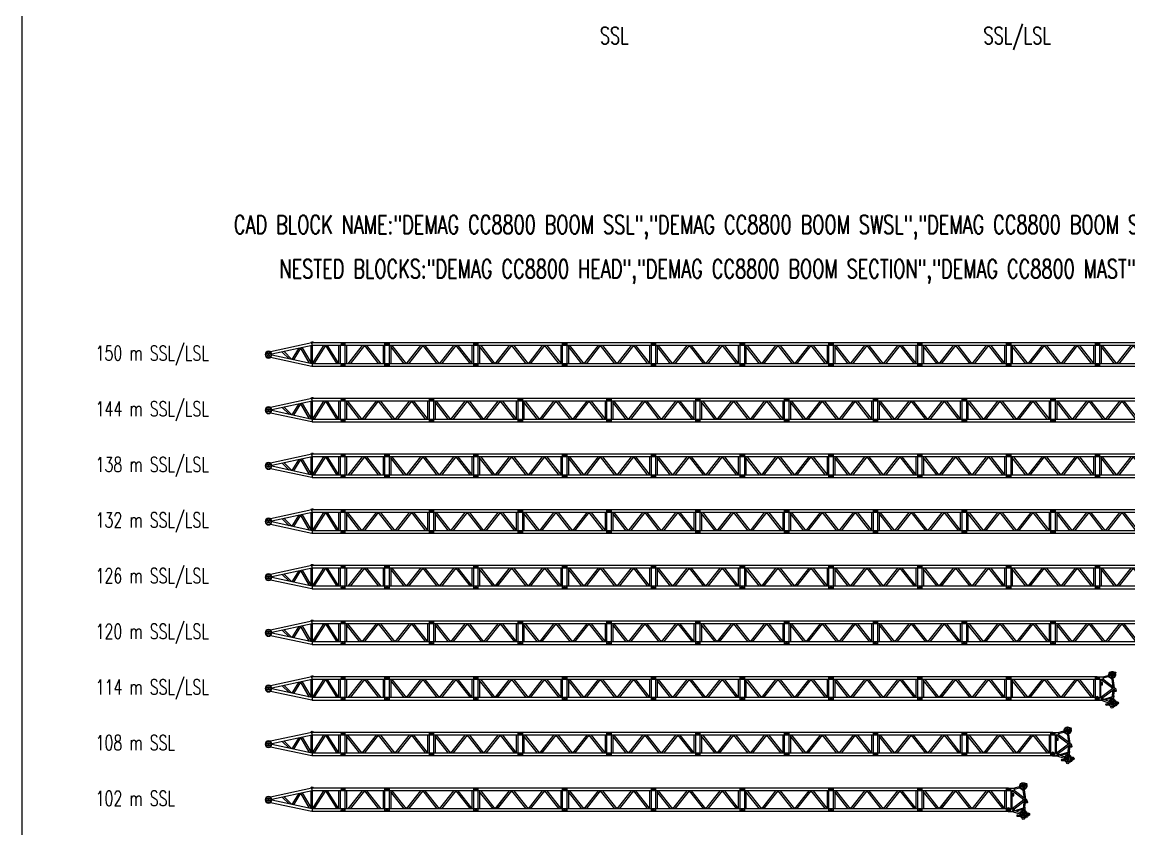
# Model space of a CAD drawing. Header units: millimetres. Extents: x 145 to 546, y 191 to 658.
# Drawn here: x 144.7 to 294.3, y 299.7 to 408.6 of the extents above; entities that cross this region are included whole.
import ezdxf
from ezdxf.enums import TextEntityAlignment as Align

# ---------------------------------------------------------------- set-up
doc = ezdxf.new("R2010")
doc.units = ezdxf.units.MM
doc.linetypes.add('HIDDEN2', pattern=[0.1875, 0.125, -0.0625])
doc.styles.add('RS', font='romans', dxfattribs={"width": 0.7})

# ---------------------------------------------------------------- blocks, each defined once
blk = doc.blocks.new('DEMAG CC8800 BOOM SECTION 6 M')
for p, q in [((-6000, 3008), (0, 3008)), ((-5693, 3008), (-5693, -183)), ((-307, 3008), (-307, -183)), ((-6000, 2641), (0, 2641)), ((-5482, 2641), (-5482, 183)), ((-5233, 183), (-3304, 2641)), ((-4930, 183), (-3000, 2641)), ((-1070, 183), (-3000, 2641)), ((-767, 183), (-2696, 2641)), ((-518, 2641), (-518, 183)), ((-6000, 183), (0, 183)), ((-6000, -183), (0, -183))]:
    blk.add_line(p, q)
for centre in [(-6000, 2824), (0, 2824), (-6000, 0), (0, 0)]:
    blk.add_circle(centre, 81.6)
for centre, start, end in [((-6000, 2824), 89.99999, 269.99999), ((0, 2824), 270.00001, 90.00001), ((-6000, 0), 90.00001, 270.00001), ((0, 0), 269.99999, 89.99999)]:
    blk.add_arc(centre, 183, start, end)
for p in [(-6000, 2824), (0, 2824), (-6000, 0), (0, 0)]:
    blk.add_point(p)
blk = doc.blocks.new('DEMAG CC8800 HEAD')
for p, q in [((-2351, 3475), (-2193, 3368)), ((-2326, 3511), (-2169, 3405)), ((-2325, 1509), (-2105, 3082)), ((-2107, 3063), (-1982, 3046)), ((-2031, 2695), (-1981, 3050)), ((-2024, 2742), (-1494, 3073)), ((-2004, 2670), (-1435, 3026)), ((-1465, 3066), (-1811, 3161)), ((-1803, 3159), (-1769, 3281)), ((-694, 2983), (-1791, 3288)), ((-1431, 3188), (-1473, 3036)), ((-776, 2843), (-1473, 3036)), ((-2275, 1528), (-754, 2678)), ((-2156, 2712), (-2001, 2690)), ((-2150, 1622), (-2001, 2690)), ((-2090, 1413), (-498, 2617)), ((57, 2983), (-776, 2983)), ((-776, 2983), (-776, 2661)), ((-498, 159), (-498, 2666)), ((57, 2666), (-325, 2666)), ((-325, 2666), (-325, 159)), ((-264, 2983), (-264, 2666)), ((-231, 2983), (-231, 2666)), ((-2449, 1445), (-2554, 1115)), ((-2352, 1482), (-2420, 1470)), ((-2316, 1150), (-2411, 1029)), ((-2227, 460), (-2338, 1328)), ((-2282, -69), (-2187, 113)), ((-2275, 1297), (-754, 147)), ((-2228, 430), (-2187, 113)), ((-2187, 113), (-2150, 115)), ((-2150, 115), (-2142, 10)), ((-2053, 516), (-2140, 1196)), ((-2090, 1413), (-498, 208)), ((-2023, 460), (-1964, 3)), ((-2000, 286), (-877, -49)), ((-1981, 135), (-1104, -126)), ((-731, 1), (-1600, -296)), ((-754, 147), (-780, -16)), ((-483, -159), (-754, 147)), ((57, 159), (-325, 159)), ((-293, 159), (14, 333)), ((-264, -159), (-264, 159)), ((-231, -159), (-231, 159)), ((71, 159), (114, 190)), ((-2627, -739), (-2558, -888)), ((-2257, -970), (-2377, -953)), ((-2240, -947), (-2257, -970)), ((-2171, -1035), (-2240, -947)), ((-1729, -68), (-1767, -135)), ((-1208, -813), (-1594, -780)), ((-1193, -650), (-1536, -620)), ((-650, -192), (-1533, -494)), ((-708, -212), (-515, -212)), ((-515, -212), (-366, -159)), ((57, -159), (-483, -159))]:
    blk.add_line(p, q)
blk.add_lwpolyline([(-717, 1938), (-717, 2229), (-498, 2229), (-498, 1938)], close=True)
for centre, radius in [((-2421, 3548), 34.8), ((-2000, 3264), 166), ((-2000, 3264), 127), ((-2072, 3268), 19.7), ((-2004, 3192), 19.7), ((-1996, 3336), 19.7), ((-1928, 3260), 19.7), ((-2259, 1413), 116), ((-597, 2083), 93), ((0, 2824), 76.9), ((-2456, 1106), 41.5), ((-2125, 442), 104), ((-2125, 442), 48.4), ((-2080, 14), 63.1), ((0, 0), 76.9), ((-2676, -538), 60.8), ((-2477, -850), 45.9), ((-2000, -543), 470), ((-2000, -543), 439), ((-2000, -543), 240), ((-2208, -21), 15.6), ((-2000, -543), 166), ((-2000, -543), 127), ((-2072, -539), 19.7), ((-2004, -616), 19.7), ((-1996, -471), 19.7), ((-1928, -547), 19.7), ((-1406, -717), 39.5), ((-1201, -732), 82), ((-1201, -732), 39.5), ((-697, -98), 54.6)]:
    blk.add_circle(centre, radius)
at = {"color": 1, "linetype": 'HIDDEN2'}
blk.add_circle((-2000, -543), 293, dxfattribs=at)
for centre, radius, start, end in [((-2421, 3548), 78.6, 356.39011, 295.52137), ((-2000, 3264), 470, 154.04002, 252.42745), ((-2000, 3264), 439, 150.63313, 251.73739), ((-2371, 3445), 36.2, 55.95574, 115.52137), ((-2000, 3264), 470, 354.10617, 137.87146), ((-2000, 3264), 439, 354.79623, 141.27835), ((-2306, 3541), 36.2, 176.39011, 235.95574), ((-2000, 3264), 240, 151.20968, 242.92191), ((-2214, 3338), 36.2, 340.86667, 55.95574), ((-2000, 3264), 190, 160.86667, 231.55459), ((-2000, 3264), 240, 3.61171, 140.7018), ((-2148, 3435), 36.2, 235.95574, 311.0448), ((-2000, 3264), 190, 14.97903, 131.0448), ((-2141, 3087), 36.2, 352.04167, 51.55459), ((-1945, 3045), 36.2, 103.97553, 172.04167), ((-2000, 3264), 190, 283.97553, 322.55809), ((-1820, 3127), 36.2, 74.49195, 142.55809), ((-1781, 3322), 36.2, 194.97903, 254.49195), ((-634, 2490), 223, 52.34664, 122.36467), ((-412, 2570), 129, 47.85128, 132.14872), ((32, 2824), 161, 278.94614, 81.05386), ((-2470, 1093), 86.9, 165.49604, 312.75219), ((-2414, 1434), 36.2, 100.17824, 162.34795), ((-1992, -514), 518, 59.4476, 92.81924), ((-634, 335), 223, 237.63533, 307.65336), ((-697, -98), 105, 281.23401, 109.02503), ((-412, 254), 129, 227.85128, 312.14872), ((40, 244), 91.8, 323.62781, 106.24932), ((32, 0), 161, 278.94614, 81.05386), ((-2676, -538), 184, 41.06691, 318.1095), ((-2659, -758), 36.4, 30.41312, 94.42279), ((-2477, -850), 89.2, 205.02888, 317.38456), ((-2000, -543), 552, 120.77377, 208.34516), ((-2000, -543), 552, 217.18346, 228.23741), ((-2002, -1076), 175, 149.54083, 30.11419)]:
    blk.add_arc(centre, radius, start, end)
for start, end in [(150.25339, 246.49337), (0.04025, 141.65809)]:
    blk.add_arc((-2000, 3264), 293, start, end, dxfattribs=at)
for p in [(-2421, 3548), (0, 2824), (-2456, 1106), (0, 0), (-2676, -538), (-2000, -543)]:
    blk.add_point(p)
blk = doc.blocks.new('DEMAG CC8800 BOOM SECTION 10.0 M')
for p, q in [((-10000, 1595), (-5914, 1595)), ((-5914, 1229), (-5914, 1595)), ((-5914, 1229), (-5837, 1587)), ((-5837, 1587), (-253, 383)), ((-10000, 1229), (-5914, 1229)), ((-9684, 1229), (-9684, -1229)), ((-9473, 1229), (-9473, -1229)), ((-7943, 1229), (-9473, -1192)), ((-7694, 1229), (-9248, -1229)), ((-7694, 1229), (-6140, -1229)), ((-7445, 1229), (-5914, -1192)), ((-5914, 1229), (-5914, -1285)), ((-5914, 1229), (-456, 52)), ((-5704, 1183), (-5704, -1183)), ((-4528, 930), (-5704, -1054)), ((-4311, 883), (-5511, -1142)), ((-4311, 883), (-3383, -683)), ((-4030, 823), (-3165, -636)), ((-2099, 406), (-3165, -636)), ((-1852, 353), (-2779, -553)), ((-10000, -1229), (-5914, -1229)), ((-5914, -1229), (-456, -52)), ((-5914, -1229), (-5837, -1587)), ((-5914, -1229), (-5914, -1595)), ((-5837, -1587), (-253, -383)), ((-10000, -1595), (-5914, -1595))]:
    blk.add_line(p, q)
for centre, radius in [((-10000, 1412), 81.6), ((0, 0), 459), ((0, 0), 377), ((0, 0), 188), ((-10000, -1412), 81.6)]:
    blk.add_circle(centre, radius)
for centre, radius, start, end in [((-10000, 1412), 183, 89.99999, 269.99999), ((-5914, 1595), 143, 351.12649, 180), ((-10000, -1412), 183, 90.00001, 270.00001)]:
    blk.add_arc(centre, radius, start, end)
for p in [(-10000, 1412), (0, 0), (-10000, -1412)]:
    blk.add_point(p)
blk = doc.blocks.new('DEMAG CC8800 BOOM SECTION 12 M')
for p, q in [((-12000, 3008), (0, 3008)), ((-11693, 3008), (-11693, -183)), ((-307, 3008), (-307, -183)), ((-12000, 2641), (0, 2641)), ((-11482, 2641), (-11482, 183)), ((-11482, 307), (-9650, 2641)), ((-11276, 183), (-9347, 2641)), ((-7417, 183), (-9347, 2641)), ((-7113, 183), (-9043, 2641)), ((-7113, 183), (-5184, 2641)), ((-6809, 183), (-4880, 2641)), ((-2950, 183), (-4880, 2641)), ((-2950, 183), (-4880, 2641)), ((-2744, 307), (-4576, 2641)), ((-2647, 183), (-4576, 2641)), ((-2647, 183), (-717, 2641)), ((-2343, 183), (-518, 2508)), ((-518, 2641), (-518, 183)), ((-12000, 183), (0, 183)), ((-12000, -183), (0, -183))]:
    blk.add_line(p, q)
for centre in [(-12000, 2824), (0, 2824), (-12000, 0), (0, 0)]:
    blk.add_circle(centre, 81.6)
for centre, start, end in [((-12000, 2824), 89.99999, 269.99999), ((0, 2824), 270.00001, 90.00001), ((-12000, 0), 90.00001, 270.00001), ((0, 0), 269.99999, 89.99999)]:
    blk.add_arc(centre, 183, start, end)
for p in [(-12000, 2824), (0, 2824), (-12000, 0), (0, 0)]:
    blk.add_point(p)
blk = doc.blocks.new('DEMAG CC8800 BOOM 102 M SSL')
at = {"extrusion": (0, 0, -1), "zscale": -1}
for name, p in [('DEMAG CC8800 BOOM SECTION 10.0 M', (0, 0)), ('DEMAG CC8800 BOOM SECTION 6 M', (-10000, -1412)), ('DEMAG CC8800 BOOM SECTION 12 M', (-16000, -1412)), ('DEMAG CC8800 BOOM SECTION 12 M', (-28000, -1412)), ('DEMAG CC8800 BOOM SECTION 12 M', (-40000, -1412)), ('DEMAG CC8800 BOOM SECTION 12 M', (-52000, -1412)), ('DEMAG CC8800 BOOM SECTION 12 M', (-64000, -1412)), ('DEMAG CC8800 BOOM SECTION 12 M', (-76000, -1412)), ('DEMAG CC8800 BOOM SECTION 12 M', (-88000, -1412)), ('DEMAG CC8800 HEAD', (-100000, -1412))]:
    blk.add_blockref(name, p, dxfattribs=at)
blk = doc.blocks.new('DEMAG CC8800 BOOM 108 M SSL')
at = {"extrusion": (0, 0, -1), "zscale": -1}
for name, p in [('DEMAG CC8800 BOOM SECTION 10.0 M', (0, 0)), ('DEMAG CC8800 BOOM SECTION 12 M', (-10000, -1412)), ('DEMAG CC8800 BOOM SECTION 12 M', (-22000, -1412)), ('DEMAG CC8800 BOOM SECTION 12 M', (-34000, -1412)), ('DEMAG CC8800 BOOM SECTION 12 M', (-46000, -1412)), ('DEMAG CC8800 BOOM SECTION 12 M', (-58000, -1412)), ('DEMAG CC8800 BOOM SECTION 12 M', (-70000, -1412)), ('DEMAG CC8800 BOOM SECTION 12 M', (-82000, -1412)), ('DEMAG CC8800 BOOM SECTION 12 M', (-94000, -1412)), ('DEMAG CC8800 HEAD', (-106000, -1412))]:
    blk.add_blockref(name, p, dxfattribs=at)
blk = doc.blocks.new('DEMAG CC8800 BOOM 114 M SSL-LSL')
at = {"extrusion": (0, 0, -1), "zscale": -1}
for name, p in [('DEMAG CC8800 BOOM SECTION 10.0 M', (0, 0)), ('DEMAG CC8800 BOOM SECTION 6 M', (-10000, -1412)), ('DEMAG CC8800 BOOM SECTION 12 M', (-16000, -1412)), ('DEMAG CC8800 BOOM SECTION 12 M', (-28000, -1412)), ('DEMAG CC8800 BOOM SECTION 12 M', (-40000, -1412)), ('DEMAG CC8800 BOOM SECTION 12 M', (-52000, -1412)), ('DEMAG CC8800 BOOM SECTION 12 M', (-64000, -1412)), ('DEMAG CC8800 BOOM SECTION 12 M', (-76000, -1412)), ('DEMAG CC8800 BOOM SECTION 12 M', (-88000, -1412)), ('DEMAG CC8800 BOOM SECTION 12 M', (-100000, -1412)), ('DEMAG CC8800 HEAD', (-112000, -1412))]:
    blk.add_blockref(name, p, dxfattribs=at)
blk = doc.blocks.new('DEMAG CC8800 BOOM 120 M SSL-LSL')
at = {"extrusion": (0, 0, -1), "zscale": -1}
for name, p in [('DEMAG CC8800 BOOM SECTION 10.0 M', (0, 0)), ('DEMAG CC8800 BOOM SECTION 12 M', (-10000, -1412)), ('DEMAG CC8800 BOOM SECTION 12 M', (-22000, -1412)), ('DEMAG CC8800 BOOM SECTION 12 M', (-34000, -1412)), ('DEMAG CC8800 BOOM SECTION 12 M', (-46000, -1412)), ('DEMAG CC8800 BOOM SECTION 12 M', (-58000, -1412)), ('DEMAG CC8800 BOOM SECTION 12 M', (-70000, -1412)), ('DEMAG CC8800 BOOM SECTION 12 M', (-82000, -1412)), ('DEMAG CC8800 BOOM SECTION 12 M', (-94000, -1412)), ('DEMAG CC8800 BOOM SECTION 12 M', (-106000, -1412)), ('DEMAG CC8800 HEAD', (-118000, -1412))]:
    blk.add_blockref(name, p, dxfattribs=at)
blk = doc.blocks.new('DEMAG CC8800 BOOM 126 M SSL-LSL')
at = {"extrusion": (0, 0, -1), "zscale": -1}
for name, p in [('DEMAG CC8800 BOOM SECTION 10.0 M', (0, 0)), ('DEMAG CC8800 BOOM SECTION 6 M', (-10000, -1412)), ('DEMAG CC8800 BOOM SECTION 12 M', (-16000, -1412)), ('DEMAG CC8800 BOOM SECTION 12 M', (-28000, -1412)), ('DEMAG CC8800 BOOM SECTION 12 M', (-40000, -1412)), ('DEMAG CC8800 BOOM SECTION 12 M', (-52000, -1412)), ('DEMAG CC8800 BOOM SECTION 12 M', (-64000, -1412)), ('DEMAG CC8800 BOOM SECTION 12 M', (-76000, -1412)), ('DEMAG CC8800 BOOM SECTION 12 M', (-88000, -1412)), ('DEMAG CC8800 BOOM SECTION 12 M', (-100000, -1412)), ('DEMAG CC8800 BOOM SECTION 12 M', (-112000, -1412)), ('DEMAG CC8800 HEAD', (-124000, -1412))]:
    blk.add_blockref(name, p, dxfattribs=at)
blk = doc.blocks.new('DEMAG CC8800 BOOM 132 M SSL-LSL')
at = {"extrusion": (0, 0, -1), "zscale": -1}
for name, p in [('DEMAG CC8800 BOOM SECTION 10.0 M', (0, 0)), ('DEMAG CC8800 BOOM SECTION 12 M', (-10000, -1412)), ('DEMAG CC8800 BOOM SECTION 12 M', (-22000, -1412)), ('DEMAG CC8800 BOOM SECTION 12 M', (-34000, -1412)), ('DEMAG CC8800 BOOM SECTION 12 M', (-46000, -1412)), ('DEMAG CC8800 BOOM SECTION 12 M', (-58000, -1412)), ('DEMAG CC8800 BOOM SECTION 12 M', (-70000, -1412)), ('DEMAG CC8800 BOOM SECTION 12 M', (-82000, -1412)), ('DEMAG CC8800 BOOM SECTION 12 M', (-94000, -1412)), ('DEMAG CC8800 BOOM SECTION 12 M', (-106000, -1412)), ('DEMAG CC8800 BOOM SECTION 12 M', (-118000, -1412)), ('DEMAG CC8800 HEAD', (-130000, -1412))]:
    blk.add_blockref(name, p, dxfattribs=at)
blk = doc.blocks.new('DEMAG CC8800 BOOM 138 M SSL-LSL')
at = {"extrusion": (0, 0, -1), "zscale": -1}
for name, p in [('DEMAG CC8800 BOOM SECTION 10.0 M', (0, 0)), ('DEMAG CC8800 BOOM SECTION 6 M', (-10000, -1412)), ('DEMAG CC8800 BOOM SECTION 12 M', (-16000, -1412)), ('DEMAG CC8800 BOOM SECTION 12 M', (-28000, -1412)), ('DEMAG CC8800 BOOM SECTION 12 M', (-40000, -1412)), ('DEMAG CC8800 BOOM SECTION 12 M', (-52000, -1412)), ('DEMAG CC8800 BOOM SECTION 12 M', (-64000, -1412)), ('DEMAG CC8800 BOOM SECTION 12 M', (-76000, -1412)), ('DEMAG CC8800 BOOM SECTION 12 M', (-88000, -1412)), ('DEMAG CC8800 BOOM SECTION 12 M', (-100000, -1412)), ('DEMAG CC8800 BOOM SECTION 12 M', (-112000, -1412)), ('DEMAG CC8800 BOOM SECTION 12 M', (-124000, -1412)), ('DEMAG CC8800 HEAD', (-136000, -1412))]:
    blk.add_blockref(name, p, dxfattribs=at)
blk = doc.blocks.new('DEMAG CC8800 BOOM 144 M SSL-LSL')
at = {"extrusion": (0, 0, -1), "zscale": -1}
for name, p in [('DEMAG CC8800 BOOM SECTION 10.0 M', (0, 0)), ('DEMAG CC8800 BOOM SECTION 12 M', (-10000, -1412)), ('DEMAG CC8800 BOOM SECTION 12 M', (-22000, -1412)), ('DEMAG CC8800 BOOM SECTION 12 M', (-34000, -1412)), ('DEMAG CC8800 BOOM SECTION 12 M', (-46000, -1412)), ('DEMAG CC8800 BOOM SECTION 12 M', (-58000, -1412)), ('DEMAG CC8800 BOOM SECTION 12 M', (-70000, -1412)), ('DEMAG CC8800 BOOM SECTION 12 M', (-82000, -1412)), ('DEMAG CC8800 BOOM SECTION 12 M', (-94000, -1412)), ('DEMAG CC8800 BOOM SECTION 12 M', (-106000, -1412)), ('DEMAG CC8800 BOOM SECTION 12 M', (-118000, -1412)), ('DEMAG CC8800 BOOM SECTION 12 M', (-130000, -1412)), ('DEMAG CC8800 HEAD', (-142000, -1412))]:
    blk.add_blockref(name, p, dxfattribs=at)
blk = doc.blocks.new('DEMAG CC8800 BOOM 150 M SSL-LSL')
at = {"extrusion": (0, 0, -1), "zscale": -1}
for name, p in [('DEMAG CC8800 BOOM SECTION 10.0 M', (0, 0)), ('DEMAG CC8800 BOOM SECTION 6 M', (-10000, -1412)), ('DEMAG CC8800 BOOM SECTION 12 M', (-16000, -1412)), ('DEMAG CC8800 BOOM SECTION 12 M', (-28000, -1412)), ('DEMAG CC8800 BOOM SECTION 12 M', (-40000, -1412)), ('DEMAG CC8800 BOOM SECTION 12 M', (-52000, -1412)), ('DEMAG CC8800 BOOM SECTION 12 M', (-64000, -1412)), ('DEMAG CC8800 BOOM SECTION 12 M', (-76000, -1412)), ('DEMAG CC8800 BOOM SECTION 12 M', (-88000, -1412)), ('DEMAG CC8800 BOOM SECTION 12 M', (-100000, -1412)), ('DEMAG CC8800 BOOM SECTION 12 M', (-112000, -1412))]:
    blk.add_blockref(name, p, dxfattribs=at)

msp = doc.modelspace()

# ---------------------------------------------------------------- linework, layer by layer
msp.add_lwpolyline([(144.74, 657.57), (546.08, 657.57), (546.08, 190.7), (144.74, 190.7)], close=True)

# ---------------------------------------------------------------- block references
at = {"xscale": 0.001000000003841706, "yscale": 0.001000000000203727, "zscale": 0.001}
for name, p in [('DEMAG CC8800 BOOM 150 M SSL-LSL', (178.04, 363.74)), ('DEMAG CC8800 BOOM 144 M SSL-LSL', (178.04, 356.23)), ('DEMAG CC8800 BOOM 138 M SSL-LSL', (178.04, 348.71)), ('DEMAG CC8800 BOOM 132 M SSL-LSL', (178.04, 341.19)), ('DEMAG CC8800 BOOM 126 M SSL-LSL', (178.04, 333.68)), ('DEMAG CC8800 BOOM 120 M SSL-LSL', (178.04, 326.16)), ('DEMAG CC8800 BOOM 114 M SSL-LSL', (178.04, 318.64)), ('DEMAG CC8800 BOOM 108 M SSL', (178.04, 311.13)), ('DEMAG CC8800 BOOM 102 M SSL', (178.04, 303.61))]:
    msp.add_blockref(name, p, dxfattribs=at)

# ---------------------------------------------------------------- texts
at = {"style": 'RS', "width": 0.7}
for s, p in [('SSL/LSL', (283.78, 406.83)), ('SSL', (226.73, 406.83))]:
    msp.add_text(s, height=2.286, dxfattribs=at).set_placement(p, align=Align.MIDDLE_RIGHT)
for s, height, p in [('CAD BLOCK NAME:"DEMAG CC8800 BOOM SSL","DEMAG CC8800 BOOM SWSL","DEMAG CC8800 BOOM SSL-LSL","DEMAG CC5800 FLY JIB LF","DEMAG CC8800 BOOM SFSL". ', 2.5, (173.36, 380.05)), ('NESTED BLOCKS:"DEMAG CC8800 HEAD","DEMAG CC8800 BOOM SECTION","DEMAG CC8800 MAST","DEMAG CC8800 SHOK-ABSORBER","DEMAG CC8800 BLOCK".', 2.5, (179.51, 374.08)), ('150 m SSL/LSL', 2, (154.67, 362.95)), ('144 m SSL/LSL', 2, (154.67, 355.43)), ('138 m SSL/LSL', 2, (154.67, 347.91)), ('132 m SSL/LSL', 2, (154.67, 340.4)), ('126 m SSL/LSL', 2, (154.67, 332.88)), ('120 m SSL/LSL', 2, (154.67, 325.36)), ('114 m SSL/LSL', 2, (154.67, 317.85)), ('108 m SSL', 2, (154.67, 310.33)), ('102 m SSL', 2, (154.67, 302.81))]:
    msp.add_text(s, height=height, dxfattribs=at).set_placement(p)

doc.saveas('drawing.dxf')
